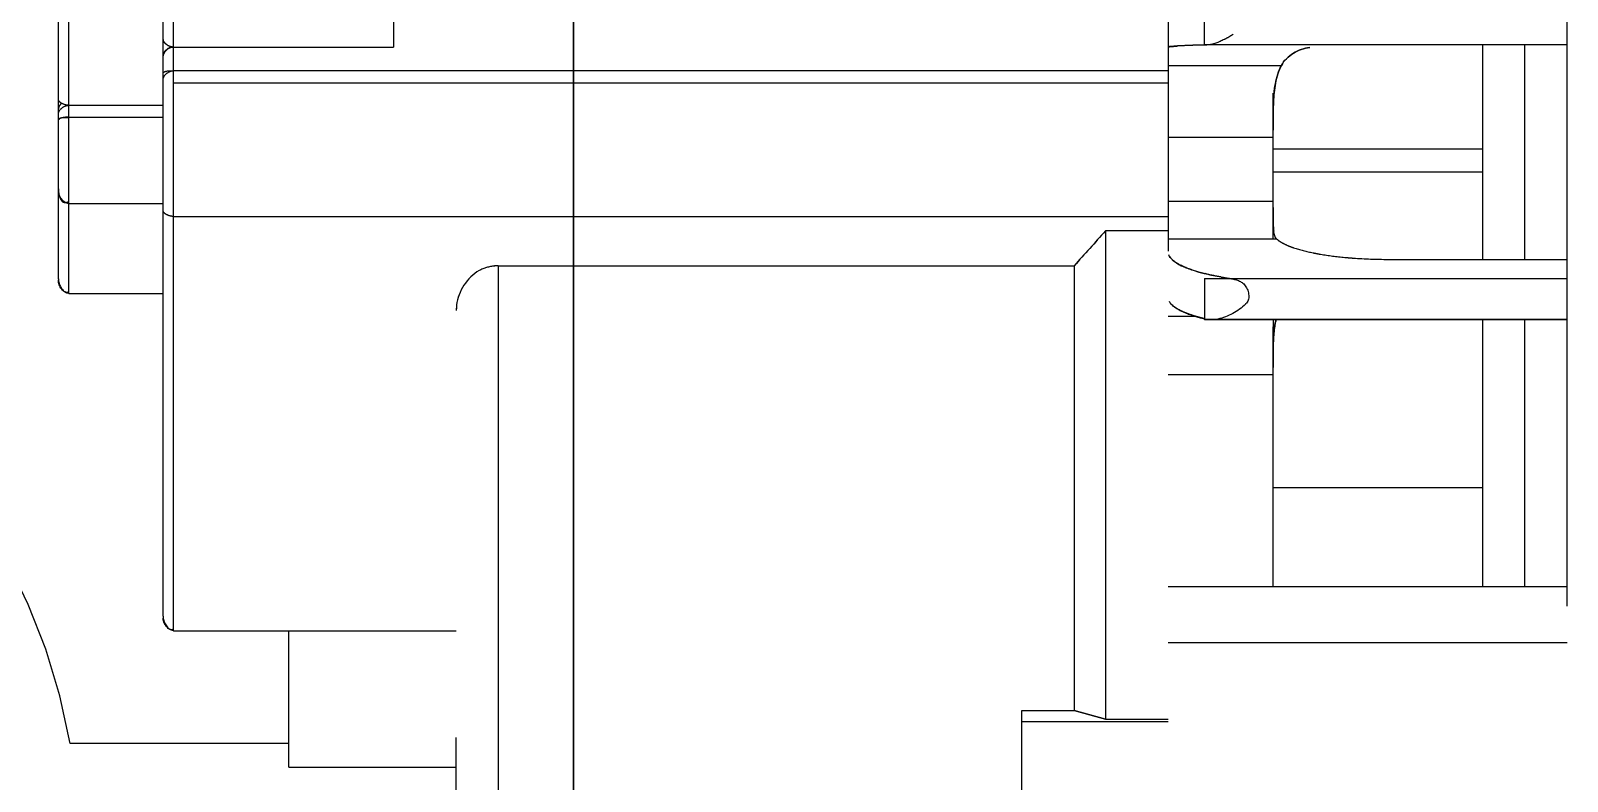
# Model space of a CAD drawing. Header units: millimetres. Extents: x 17886 to 18265, y -8727 to -7321.
# Drawn here: x 17969.892 to 17970.626, y -7872.309 to -7871.951 of the extents above; entities that cross this region are included whole.
import ezdxf

# ---------------------------------------------------------------- set-up
doc = ezdxf.new("R2010")
doc.units = ezdxf.units.MM
doc.linetypes.add('EPL_DASH', pattern=[1, 0.5, -0.5])
doc.layers.add('2706792_BM04DXF_CONTINUOUS_LINE', color=7, linetype='Continuous')
doc.layers.add('3884027_DKREDXF_CONTINUOUS_LINE', color=7, linetype='Continuous')
doc.layers.add('CRTANJE', color=4, linetype='Continuous', lineweight=30)

msp = doc.modelspace()

# ---------------------------------------------------------------- linework, layer by layer
at = {"layer": '2706792_BM04DXF_CONTINUOUS_LINE', "color": 7, "linetype": 'EPL_DASH'}
msp.add_line((17970.6257, -7873.2258), (17970.6257, -7871.51146), dxfattribs=at)
at = {"layer": '3884027_DKREDXF_CONTINUOUS_LINE', "color": 7, "linetype": 'EPL_DASH'}
for p, q in [((17970.4352, -7871.55635), (17970.4352, -7872.92187)), ((17969.9102, -7872.0765), (17969.9102, -7871.64113)), ((17970.0652, -7871.68109), (17970.0652, -7871.9589)), ((17969.9052, -7872.06954), (17969.9052, -7871.8107)), ((17969.9602, -7871.95877), (17969.9602, -7871.8399)), ((17969.9552, -7872.23059), (17969.9552, -7871.84685)), ((17970.45239, -7871.94079), (17970.45239, -7871.95788)), ((17969.9552, -7871.95525), (17969.95521, -7871.9555)), ((17969.9602, -7872.23754), (17969.9602, -7871.95883)), ((17969.9602, -7871.9589), (17970.0652, -7871.9589)), ((17970.6257, -7871.95788), (17970.45239, -7871.95788)), ((17970.45249, -7871.95791), (17970.45366, -7871.95788)), ((17970.5852, -7871.95788), (17970.5852, -7872.06025)), ((17970.6052, -7871.95788), (17970.6052, -7872.06025)), ((17969.95521, -7871.96266), (17969.9552, -7871.96295)), ((17969.9552, -7871.96423), (17969.95521, -7871.96392)), ((17969.9552, -7871.97145), (17969.95522, -7871.97133)), ((17970.4352, -7871.97023), (17969.9602, -7871.97023)), ((17970.4352, -7871.96772), (17970.48917, -7871.96772)), ((17969.9602, -7871.97598), (17970.4352, -7871.97598)), ((17970.4852, -7872.05048), (17970.4852, -7871.9809)), ((17969.90521, -7871.98407), (17969.9052, -7871.98387)), ((17969.90521, -7871.98814), (17969.9052, -7871.98843)), ((17969.9102, -7871.9867), (17969.9552, -7871.9867)), ((17969.9052, -7871.99365), (17969.90522, -7871.99354)), ((17969.9102, -7871.99236), (17969.9552, -7871.99236)), ((17970.4352, -7872.0019), (17970.4852, -7872.0019)), ((17970.4852, -7872.00751), (17970.5852, -7872.00751)), ((17970.4852, -7872.01844), (17970.5852, -7872.01844)), ((17969.9052, -7872.02662), (17969.90522, -7872.02722)), ((17970.4352, -7872.03242), (17970.4852, -7872.03242)), ((17969.9102, -7872.03357), (17969.9552, -7872.03357)), ((17969.9602, -7872.03976), (17970.4352, -7872.03976)), ((17970.4052, -7872.04668), (17970.4052, -7872.27971)), ((17970.4352, -7872.04668), (17970.4052, -7872.04668)), ((17970.4352, -7872.05048), (17970.48691, -7872.05048)), ((17970.5402, -7872.06025), (17970.6257, -7872.06025)), ((17970.1152, -7872.06335), (17970.1152, -7872.34478)), ((17970.1152, -7872.06335), (17970.3902, -7872.06335)), ((17970.3902, -7872.06335), (17970.3902, -7872.27556)), ((17969.9052, -7872.06954), (17969.90522, -7872.07015)), ((17970.45248, -7872.06933), (17970.45248, -7872.08911)), ((17970.45248, -7872.06933), (17970.6257, -7872.06933)), ((17969.9102, -7872.0765), (17969.9552, -7872.0765)), ((17970.09521, -7872.08398), (17970.0952, -7872.08465)), ((17970.0952, -7872.7886), (17970.0952, -7872.08465)), ((17970.4352, -7872.08742), (17970.44819, -7872.08742)), ((17970.6257, -7872.08891), (17970.45248, -7872.08891)), ((17970.5852, -7872.08891), (17970.5852, -7872.21649)), ((17970.6052, -7872.08891), (17970.6052, -7872.21649)), ((17970.4852, -7872.21649), (17970.4852, -7872.09248)), ((17970.4352, -7872.11519), (17970.4852, -7872.11519)), ((17970.4852, -7872.16912), (17970.5852, -7872.16912)), ((17970.4352, -7872.21649), (17970.6257, -7872.21649)), ((17969.9552, -7872.23059), (17969.95522, -7872.2312)), ((17969.9602, -7872.23754), (17970.0952, -7872.23754)), ((17970.4352, -7872.24311), (17970.6257, -7872.24311)), ((17970.3652, -7872.32847), (17970.3652, -7872.27556)), ((17970.3652, -7872.27556), (17970.3902, -7872.27556)), ((17970.3652, -7872.28083), (17970.4352, -7872.28083)), ((17970.3902, -7872.27556), (17970.4052, -7872.27971)), ((17970.4052, -7872.27971), (17970.3902, -7872.27556)), ((17970.4052, -7872.27971), (17970.4352, -7872.27971))]:
    msp.add_line(p, q, dxfattribs=at)
at = {"layer": '3884027_DKREDXF_CONTINUOUS_LINE', "color": 6, "linetype": 'EPL_DASH'}
for p, q in [((17970.0952, -7872.08415), (17970.0952, -7872.08465)), ((17970.6257, -7872.08912), (17970.45248, -7872.08912)), ((17970.4852, -7872.08891), (17970.4852, -7872.09248)), ((17970.0152, -7872.30268), (17970.0152, -7872.23754)), ((17970.0152, -7872.29146), (17969.91085, -7872.29146)), ((17970.0152, -7872.30268), (17970.0952, -7872.30268))]:
    msp.add_line(p, q, dxfattribs=at)
at = {"layer": '3884027_DKREDXF_CONTINUOUS_LINE', "color": 7, "linetype": 'EPL_DASH'}
for points in [[(17969.95884, -7871.95911), (17969.95953, -7871.95896), (17969.9602, -7871.95891)], [(17969.95521, -7871.96392), (17969.95523, -7871.96361), (17969.95535, -7871.96295), (17969.95553, -7871.96232)], [(17969.95553, -7871.96232), (17969.95589, -7871.96154), (17969.95636, -7871.96083), (17969.9569, -7871.96024), (17969.95751, -7871.95975), (17969.95816, -7871.95938), (17969.95884, -7871.95911)]]:
    msp.add_lwpolyline(points, dxfattribs=at)
for centre, radius, start, end in [((17970.45054, -7872.14251), 0.18445, 92.75703, 93.44934), ((17970.44986, -7872.12891), 0.17083, 92.7408, 93.48953), ((17970.45868, -7872.31774), 0.35986, 91.83818, 92.70643), ((17970.46765, -7872.58117), 0.62345, 91.59835, 91.88589), ((17970.47224, -7872.74343), 0.78577, 91.44036, 91.60288), ((17970.44092, -7871.91459), 0.04574, 297.24844, 300.24833), ((17970.43702, -7871.9079), 0.05348, 300.24291, 303.01767), ((17970.68986, -7871.99383), 0.20465, 178.42804, 179.1613), ((17972.86261, -7874.27385), 3.31649, 137.81379, 138.20114), ((17972.55804, -7873.99969), 2.90671, 137.7865, 138.22846), ((17970.57441, -7872.04006), 0.0892, 181.06425, 182.23813), ((17970.50702, -7872.01852), 0.03811, 247.55441, 248.95631), ((17970.50701, -7872.01871), 0.03793, 247.46784, 248.87542), ((17970.50967, -7872.01158), 0.04555, 248.98442, 251.25179), ((17970.50932, -7872.01268), 0.04439, 248.90093, 251.22624), ((17970.52651, -7871.94731), 0.11205, 258.58118, 259.32921), ((17970.52638, -7871.94824), 0.11111, 258.55338, 259.30769), ((17970.52855, -7871.93643), 0.12312, 259.33354, 260.35577), ((17970.52807, -7871.93929), 0.12022, 259.31141, 260.35858), ((17970.53769, -7871.86734), 0.19282, 264.56301, 265.07528), ((17970.53754, -7871.87003), 0.19013, 264.53128, 265.05057), ((17970.53842, -7871.85878), 0.20142, 265.07616, 265.73789), ((17970.53792, -7871.86565), 0.19453, 265.05096, 265.73597), ((17970.54005, -7871.83423), 0.22602, 265.78928, 270.03762), ((17970.54001, -7871.83514), 0.22511, 265.78107, 270.04665), ((17970.11522, -7872.08202), 0.01867, 90.06997, 95.59182), ((17970.11521, -7872.08188), 0.01854, 90.02714, 95.58893), ((17970.4733, -7871.98317), 0.08639, 253.88121, 256.22968), ((17970.4877, -7871.91477), 0.1563, 259.89765, 261.42837), ((17970.48681, -7871.91996), 0.15104, 259.89004, 260.67214), ((17970.48872, -7871.90835), 0.1628, 260.67148, 261.41059), ((17970.11869, -7872.0847), 0.02349, 173.48474, 179.87185), ((17970.11824, -7872.08464), 0.02305, 173.49047, 178.35211), ((17970.45923, -7872.06881), 0.01812, 311.91276, 317.01877), ((17970.4694, -7872.01735), 0.07323, 252.34966, 254.91123), ((17970.47364, -7872.00185), 0.0893, 254.87442, 256.27043), ((17970.56071, -7872.10216), 0.0754, 175.16984, 176.48278), ((17970.56249, -7872.10223), 0.07718, 175.23356, 176.51557), ((17970.67822, -7872.10657), 0.193, 178.41025, 179.19654)]:
    msp.add_arc(centre, radius, start, end, dxfattribs=at)
at = {"layer": '3884027_DKREDXF_CONTINUOUS_LINE', "color": 6, "linetype": 'EPL_DASH'}
msp.add_arc((17969.6252, -7872.34146), 0.29, 9.92819, 82.07186, dxfattribs=at)
at = {"layer": '3884027_DKREDXF_CONTINUOUS_LINE', "color": 7, "linetype": 'EPL_DASH'}
for points, knots in [([(17969.95712, -7871.95783), (17969.95664, -7871.95754), (17969.95583, -7871.95689), (17969.95529, -7871.95596), (17969.95522, -7871.9555)], [0, 0, 0, 0, 0.547172, 1, 1, 1, 1]), ([(17969.95522, -7871.9555), (17969.95536, -7871.95643), (17969.95704, -7871.95808), (17969.95906, -7871.95877), (17969.9602, -7871.95877)], [0, 0, 0, 0, 0.454399, 1, 1, 1, 1]), ([(17969.9602, -7871.95883), (17969.95904, -7871.95883), (17969.9569, -7871.95973), (17969.95535, -7871.96162), (17969.95522, -7871.96266)], [0, 0, 0, 0, 0.524186, 1, 1, 1, 1]), ([(17970.43526, -7871.95888), (17970.43564, -7871.95867), (17970.43711, -7871.95863), (17970.43848, -7871.95846), (17970.43946, -7871.9584)], [0, 0, 0, 0, 0.307088, 1, 1, 1, 1]), ([(17970.43944, -7871.9584), (17970.43847, -7871.95846), (17970.43711, -7871.95863), (17970.43564, -7871.95866), (17970.43526, -7871.95888)], [0, 0, 0, 0, 0.692622, 1, 1, 1, 1]), ([(17969.9552, -7871.97435), (17969.9552, -7871.97328), (17969.95676, -7871.97119), (17969.95898, -7871.97023), (17969.9602, -7871.97023)], [0, 0, 0, 0, 0.469864, 1, 1, 1, 1]), ([(17969.95521, -7871.97134), (17969.95533, -7871.97089), (17969.95712, -7871.97009), (17969.95864, -7871.9702), (17969.9598, -7871.9703)], [0, 0, 0, 0, 0.28537, 1, 1, 1, 1]), ([(17970.48827, -7871.9696), (17970.48841, -7871.96927), (17970.48869, -7871.96864), (17970.48901, -7871.96802), (17970.48917, -7871.96771)], [0, 0, 0, 0, 0.507054, 1, 1, 1, 1]), ([(17970.48917, -7871.96772), (17970.48901, -7871.96802), (17970.48869, -7871.96864), (17970.48841, -7871.96927), (17970.48827, -7871.9696)], [0, 0, 0, 0, 0.493237, 1, 1, 1, 1]), ([(17969.9052, -7871.99082), (17969.9052, -7871.98974), (17969.90676, -7871.98765), (17969.90898, -7871.9867), (17969.9102, -7871.9867)], [0, 0, 0, 0, 0.469869, 1, 1, 1, 1]), ([(17969.9102, -7871.9867), (17969.90908, -7871.9867), (17969.90722, -7871.9862), (17969.90537, -7871.98489), (17969.90522, -7871.98407)], [0, 0, 0, 0, 0.572058, 1, 1, 1, 1]), ([(17969.90657, -7871.98585), (17969.90622, -7871.98617), (17969.90563, -7871.98686), (17969.90527, -7871.98772), (17969.90522, -7871.98814)], [0, 0, 0, 0, 0.529329, 1, 1, 1, 1]), ([(17969.90521, -7871.99354), (17969.90524, -7871.99344), (17969.90537, -7871.99323), (17969.90555, -7871.99308), (17969.90567, -7871.99301)], [0, 0, 0, 0, 0.420001, 1, 1, 1, 1]), ([(17969.90542, -7871.99321), (17969.90535, -7871.99327), (17969.90518, -7871.99344), (17969.90537, -7871.99359), (17969.90545, -7871.99363)], [0, 0, 0, 0, 0.501107, 1, 1, 1, 1]), ([(17969.90628, -7871.99285), (17969.90611, -7871.9929), (17969.90581, -7871.993), (17969.90553, -7871.99314), (17969.90542, -7871.99321)], [0, 0, 0, 0, 0.581433, 1, 1, 1, 1]), ([(17969.90567, -7871.99301), (17969.90578, -7871.99294), (17969.90603, -7871.99281), (17969.90631, -7871.99272), (17969.90646, -7871.99267)], [0, 0, 0, 0, 0.447881, 1, 1, 1, 1]), ([(17969.9102, -7871.99236), (17969.90947, -7871.99236), (17969.90815, -7871.99245), (17969.90684, -7871.99269), (17969.90628, -7871.99285)], [0, 0, 0, 0, 0.552867, 1, 1, 1, 1]), ([(17969.90646, -7871.99267), (17969.9069, -7871.99255), (17969.90803, -7871.99241), (17969.90915, -7871.99245), (17969.90981, -7871.99251)], [0, 0, 0, 0, 0.410608, 1, 1, 1, 1]), ([(17969.90521, -7872.02722), (17969.90525, -7872.02787), (17969.90541, -7872.02918), (17969.90576, -7872.03046), (17969.90603, -7872.03107)], [0, 0, 0, 0, 0.495025, 1, 1, 1, 1]), ([(17969.90603, -7872.03107), (17969.90634, -7872.03178), (17969.90724, -7872.03331), (17969.90911, -7872.03315), (17969.90981, -7872.0328)], [0, 0, 0, 0, 0.497877, 1, 1, 1, 1]), ([(17969.9602, -7872.03976), (17969.95903, -7872.03976), (17969.95715, -7872.03927), (17969.9552, -7872.03776), (17969.9552, -7872.03693)], [0, 0, 0, 0, 0.58302, 1, 1, 1, 1]), ([(17970.4852, -7872.03555), (17970.4852, -7872.03663), (17970.4852, -7872.03868), (17970.48521, -7872.04074), (17970.48523, -7872.04172)], [0, 0, 0, 0, 0.522533, 1, 1, 1, 1]), ([(17970.48523, -7872.04172), (17970.48521, -7872.04074), (17970.4852, -7872.03868), (17970.4852, -7872.03662), (17970.4852, -7872.03555)], [0, 0, 0, 0, 0.477668, 1, 1, 1, 1]), ([(17970.48523, -7872.04172), (17970.48524, -7872.04205), (17970.48525, -7872.0427), (17970.48527, -7872.04335), (17970.48529, -7872.04367)], [0, 0, 0, 0, 0.512392, 1, 1, 1, 1]), ([(17970.48538, -7872.04526), (17970.48536, -7872.04498), (17970.48532, -7872.04441), (17970.48529, -7872.04384), (17970.48528, -7872.04354)], [0, 0, 0, 0, 0.485878, 1, 1, 1, 1]), ([(17970.48529, -7872.04367), (17970.4853, -7872.04394), (17970.48532, -7872.04447), (17970.48536, -7872.04501), (17970.48537, -7872.04526)], [0, 0, 0, 0, 0.513094, 1, 1, 1, 1]), ([(17970.48537, -7872.04526), (17970.48539, -7872.04553), (17970.48544, -7872.04605), (17970.4855, -7872.04657), (17970.48553, -7872.04682)], [0, 0, 0, 0, 0.516826, 1, 1, 1, 1]), ([(17970.48552, -7872.0467), (17970.48549, -7872.04646), (17970.48544, -7872.04598), (17970.4854, -7872.0455), (17970.48538, -7872.04526)], [0, 0, 0, 0, 0.484453, 1, 1, 1, 1]), ([(17970.48691, -7872.05048), (17970.4865, -7872.05009), (17970.48586, -7872.04882), (17970.48562, -7872.04748), (17970.48552, -7872.0467)], [0, 0, 0, 0, 0.420311, 1, 1, 1, 1]), ([(17970.48691, -7872.05048), (17970.4876, -7872.05113), (17970.48939, -7872.05236), (17970.49135, -7872.05329), (17970.49247, -7872.05375)], [0, 0, 0, 0, 0.437991, 1, 1, 1, 1]), ([(17970.48691, -7872.05048), (17970.4876, -7872.05113), (17970.4894, -7872.05236), (17970.49136, -7872.05328), (17970.49248, -7872.05375)], [0, 0, 0, 0, 0.437848, 1, 1, 1, 1]), ([(17970.43574, -7872.05871), (17970.43609, -7872.05934), (17970.43888, -7872.06252), (17970.44298, -7872.06406), (17970.44622, -7872.06518)], [0, 0, 0, 0, 0.174412, 1, 1, 1, 1]), ([(17970.1134, -7872.06343), (17970.11088, -7872.06368), (17970.10194, -7872.06625), (17970.09609, -7872.07553), (17970.09535, -7872.08203)], [0, 0, 0, 0, 0.279178, 1, 1, 1, 1]), ([(17970.1134, -7872.06343), (17970.11088, -7872.06368), (17970.10193, -7872.06624), (17970.09609, -7872.07554), (17970.09535, -7872.08203)], [0, 0, 0, 0, 0.279313, 1, 1, 1, 1]), ([(17970.46441, -7872.06933), (17970.46696, -7872.06973), (17970.47286, -7872.07096), (17970.47449, -7872.07899), (17970.47249, -7872.08116)], [0, 0, 0, 0, 0.466644, 1, 1, 1, 1]), ([(17970.43664, -7872.08167), (17970.43715, -7872.08221), (17970.44026, -7872.08474), (17970.4441, -7872.08614), (17970.4472, -7872.08713)], [0, 0, 0, 0, 0.184908, 1, 1, 1, 1]), ([(17970.44744, -7872.0872), (17970.4465, -7872.08691), (17970.44473, -7872.08631), (17970.44299, -7872.08561), (17970.44219, -7872.08525)], [0, 0, 0, 0, 0.528696, 1, 1, 1, 1]), ([(17970.45245, -7872.0886), (17970.45158, -7872.08838), (17970.4499, -7872.08794), (17970.44824, -7872.08746), (17970.44744, -7872.0872)], [0, 0, 0, 0, 0.517967, 1, 1, 1, 1]), ([(17970.45795, -7872.08893), (17970.45723, -7872.08905), (17970.45583, -7872.0892), (17970.45441, -7872.08907), (17970.45375, -7872.08891)], [0, 0, 0, 0, 0.518149, 1, 1, 1, 1]), ([(17970.48529, -7872.10122), (17970.48531, -7872.1006), (17970.48535, -7872.09937), (17970.48541, -7872.09814), (17970.48545, -7872.09753)], [0, 0, 0, 0, 0.505115, 1, 1, 1, 1])]:
    msp.add_open_spline(points, degree=3, knots=knots, dxfattribs=at)
for points in [[(17970.45366, -7871.95788), (17970.44966, -7871.95797), (17970.44566, -7871.95808), (17970.44167, -7871.95828)], [(17970.46186, -7871.95525), (17970.45931, -7871.95656), (17970.45653, -7871.95785), (17970.45366, -7871.95788)], [(17970.48917, -7871.96772), (17970.49172, -7871.96302), (17970.49738, -7871.95971), (17970.50269, -7871.95908)], [(17970.50269, -7871.95908), (17970.49738, -7871.95972), (17970.49173, -7871.96302), (17970.48917, -7871.96771)], [(17970.48529, -7871.98822), (17970.48547, -7871.98193), (17970.48583, -7871.97539), (17970.48827, -7871.9696)], [(17970.48827, -7871.9696), (17970.48593, -7871.97514), (17970.48552, -7871.98138), (17970.48533, -7871.98739)], [(17970.48533, -7871.98739), (17970.4852, -7871.99114), (17970.4852, -7871.99489), (17970.4852, -7871.99864)], [(17970.4852, -7871.99864), (17970.4852, -7871.99604), (17970.4852, -7871.99344), (17970.48524, -7871.99084)], [(17969.9102, -7872.03357), (17969.90753, -7872.03357), (17969.90489, -7872.02986), (17969.90531, -7872.02722)], [(17970.44101, -7872.06301), (17970.4388, -7872.06188), (17970.4363, -7872.06039), (17970.43544, -7872.05806)], [(17970.49503, -7872.05471), (17970.49807, -7872.05574), (17970.50119, -7872.0565), (17970.50433, -7872.05714)], [(17970.49504, -7872.05471), (17970.49807, -7872.05574), (17970.50119, -7872.0565), (17970.50433, -7872.05714)], [(17970.50793, -7872.0578), (17970.51174, -7872.05845), (17970.51558, -7872.05893), (17970.51942, -7872.0593)], [(17970.50793, -7872.05781), (17970.51174, -7872.05845), (17970.51557, -7872.05893), (17970.51942, -7872.0593)], [(17970.44932, -7872.06616), (17970.44648, -7872.06533), (17970.44365, -7872.06436), (17970.44101, -7872.06301)], [(17970.44622, -7872.06518), (17970.45079, -7872.06675), (17970.45554, -7872.0678), (17970.4603, -7872.06865)], [(17970.46029, -7872.06865), (17970.45776, -7872.0682), (17970.45524, -7872.06768), (17970.45274, -7872.06707)], [(17969.9102, -7872.0765), (17969.90741, -7872.0765), (17969.90451, -7872.07225), (17969.90544, -7872.06963)], [(17969.90521, -7872.07015), (17969.90534, -7872.07256), (17969.90764, -7872.07678), (17969.90981, -7872.07572)], [(17970.44219, -7872.08525), (17970.43973, -7872.08414), (17970.43699, -7872.08276), (17970.4357, -7872.08039)], [(17970.47134, -7872.08229), (17970.46763, -7872.08562), (17970.46285, -7872.08807), (17970.45795, -7872.08893)], [(17970.48558, -7872.09581), (17970.48578, -7872.09348), (17970.48608, -7872.09115), (17970.48666, -7872.08889)], [(17970.48667, -7872.08889), (17970.48609, -7872.09115), (17970.48578, -7872.09349), (17970.48558, -7872.09581)], [(17970.48546, -7872.09754), (17970.48517, -7872.10231), (17970.4852, -7872.1071), (17970.4852, -7872.11189)], [(17970.4852, -7872.11189), (17970.4852, -7872.10921), (17970.4852, -7872.10654), (17970.48524, -7872.10387)], [(17969.9602, -7872.23754), (17969.95742, -7872.23754), (17969.9545, -7872.23329), (17969.95545, -7872.23068)], [(17969.95521, -7872.2312), (17969.95534, -7872.2336), (17969.95764, -7872.23783), (17969.95981, -7872.23677)]]:
    msp.add_open_spline(points, degree=3, dxfattribs=at)
at = {"layer": 'CRTANJE', "lineweight": 30}
msp.add_lwpolyline([(17970.15118, -7879.70246), (17970.15118, -7855.01246), (17968.05118, -7855.01246), (17968.05118, -7879.70246)], close=True, dxfattribs=at)

doc.saveas('drawing.dxf')
